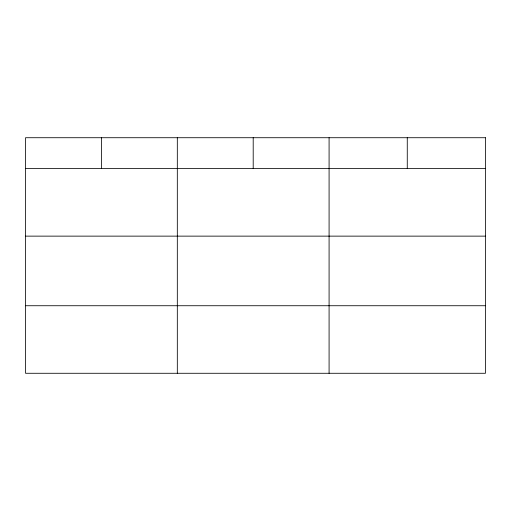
<?xml version="1.0" encoding="UTF-8"?>
<svg xmlns="http://www.w3.org/2000/svg" width="511" height="511" viewBox="0 0 511 511"><rect width="100%" height="100%" fill="white"/><g stroke="black" fill="none" stroke-linecap="round" stroke-linejoin="round"><path stroke-width="0.77" d="M25.55 168.585L485.45 168.585M25.55 236.133L485.45 236.133M25.55 305.731L485.45 305.731M407.267 137.721L407.267 168.585M329.084 137.721L329.084 373.279M253.201 137.721L253.201 168.585M177.317 137.721L177.317 373.279M101.434 137.721L101.434 168.585M485.45 137.721L25.55 137.721L25.55 373.279L485.45 373.279L485.45 137.721"/></g></svg>
